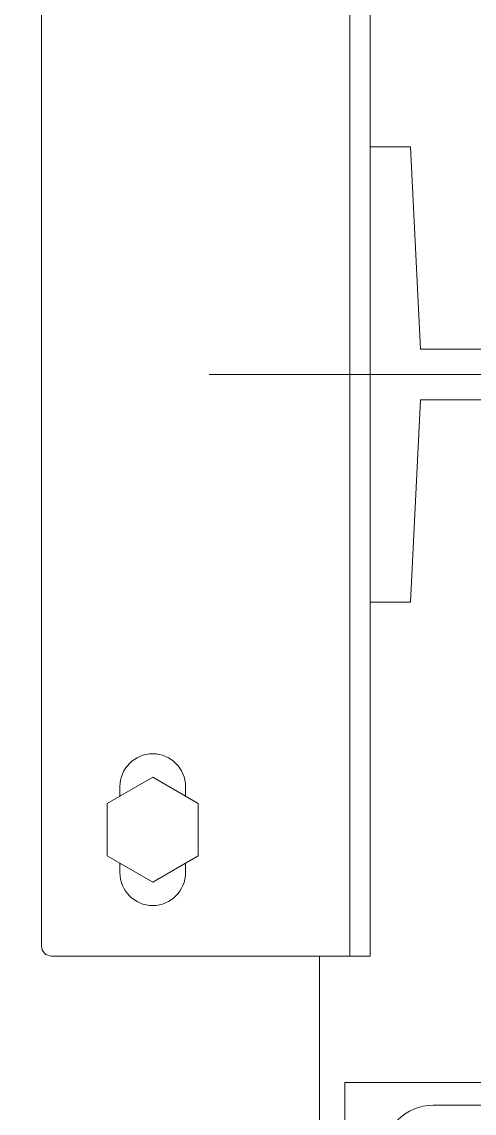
# Model space of a CAD drawing. Header units: millimetres. Extents: x -5 to 111, y -3 to 86.
# Drawn here: x 18.7811 to 18.8706, y 19.3714 to 19.5872 of the extents above; entities that cross this region are included whole.
import ezdxf

# ---------------------------------------------------------------- set-up
doc = ezdxf.new("R2010")
doc.units = ezdxf.units.MM
doc.linetypes.add('STRICHPUNKT2', pattern=[0.5, 0.25, -0.125, 0, -0.125])
doc.layers.add('A1I6----E-', color=3, linetype='Continuous', lineweight=25)

# ---------------------------------------------------------------- blocks, each defined once
blk = doc.blocks.new('Gruppe-456')
at = {"layer": 'A1I6----E-', "linetype": 'Continuous', "lineweight": 9}
for p, q in [((-32.01544, -23.1391), (-32.01544, -22.9131)), ((-31.95444, -22.9131), (-31.95444, -23.1391)), ((-31.95044, -22.9131), (-31.95044, -22.9811)), ((-31.95044, -23.0711), (-31.95044, -23.1391)), ((-32.00244, -23.11091), (-31.99344, -23.10571)), ((-31.99344, -23.10571), (-31.98444, -23.11091)), ((-31.99994, -23.10946), (-31.99994, -23.1076)), ((-31.98694, -23.1076), (-31.98694, -23.10946)), ((-32.00244, -23.1213), (-32.00244, -23.11091)), ((-31.99975, -23.10935), (-31.99994, -23.10935)), ((-31.98694, -23.10935), (-31.98713, -23.10935)), ((-31.98444, -23.11091), (-31.98444, -23.1213)), ((-31.99344, -23.1265), (-32.00244, -23.1213)), ((-31.98444, -23.1213), (-31.99344, -23.1265)), ((-31.99994, -23.1246), (-31.99994, -23.12274)), ((-31.99994, -23.12285), (-31.99975, -23.12285)), ((-31.98713, -23.12285), (-31.98694, -23.12285)), ((-31.98694, -23.12274), (-31.98694, -23.1246)), ((-31.95444, -23.1411), (-31.95444, -23.1391)), ((-31.95044, -23.1391), (-31.95044, -23.1411)), ((-31.95828, -23.1411), (-32.01344, -23.1411)), ((-31.96044, -23.2281), (-31.96044, -23.1411)), ((-31.95444, -23.1411), (-31.95828, -23.1411)), ((-31.95044, -23.1411), (-31.95444, -23.1411))]:
    blk.add_line(p, q, dxfattribs=at)
at = {"layer": 'A1I6----E-', "linetype": 'Continuous', "lineweight": 9, "flags": 128}
for points in [[(-31.95044, -22.9811), (-31.95044, -23.0711), (-31.94244, -23.0711), (-31.94044, -23.0311), (-31.92044, -23.0311, -0.414214), (-31.91744, -23.0341), (-31.87544, -23.0341), (-31.87544, -23.0181), (-31.91744, -23.0181, -0.414214), (-31.92044, -23.0211), (-31.94044, -23.0211), (-31.94244, -22.9811)], [(-31.86294, -23.1806), (-31.86294, -23.2211), (-31.85544, -23.2211), (-31.85544, -23.1661), (-31.95544, -23.1661), (-31.95544, -23.2211), (-31.94794, -23.2211), (-31.94794, -23.1806, -0.414214), (-31.93794, -23.1706), (-31.87294, -23.1706, -0.414214)]]:
    blk.add_lwpolyline(points, format="xyb", close=True, dxfattribs=at)
at = {"layer": 'A1I6----E-', "linetype": 'Continuous', "lineweight": 9}
for centre, radius, start, end in [((-31.99344, -23.1076), 0.0065, 0, 180), ((-31.99344, -23.1246), 0.0065, 180, 0), ((-32.01344, -23.1391), 0.002, 180, 270)]:
    blk.add_arc(centre, radius, start, end, dxfattribs=at)
blk = doc.blocks.new('Gruppe-466')
at = {"layer": 'A1I6----E-', "linetype": 'STRICHPUNKT2', "lineweight": 9}
blk.add_line((-28.13225, -23.0261), (-32.25325, -23.0261), dxfattribs=at)
at = {"layer": 'A1I6----E-'}
blk.add_blockref('Gruppe-456', (0, 0), dxfattribs=at)

msp = doc.modelspace()

# ---------------------------------------------------------------- block references
at = {"layer": 'A1I6----E-'}
msp.add_blockref('Gruppe-466', (50.80045, 42.5436), dxfattribs=at)

doc.saveas('drawing.dxf')
